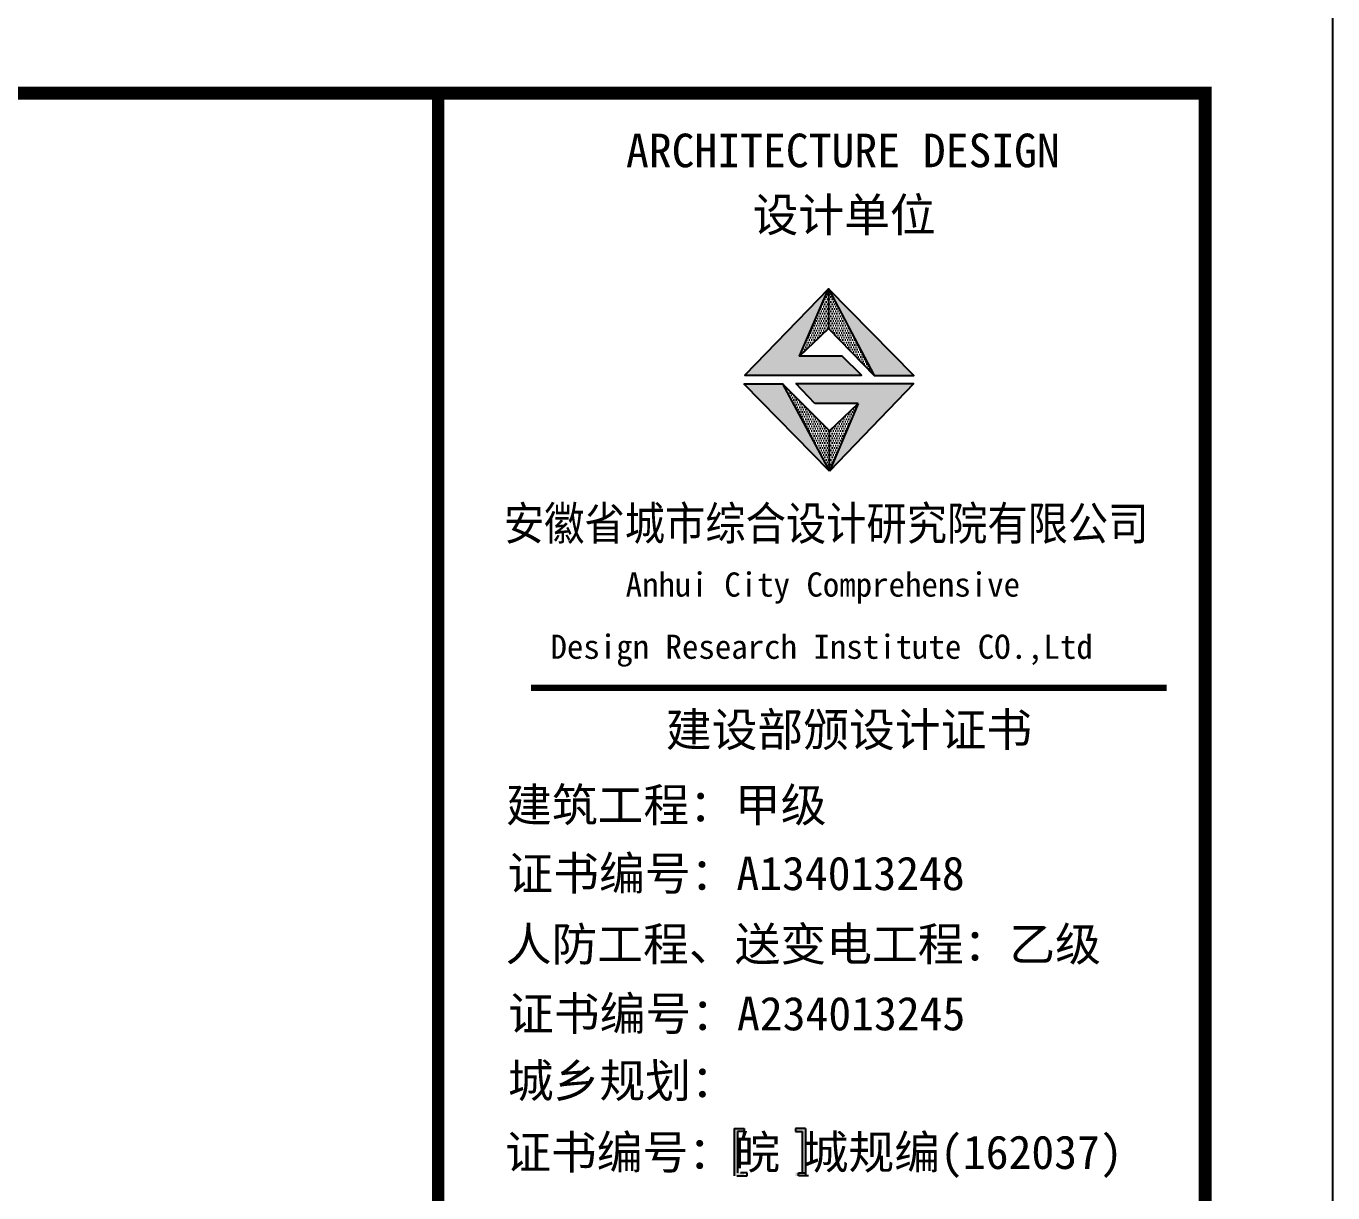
# Model space of a CAD drawing. Extents: x 69728788 to 150676229, y 20164216 to 43663798.
# Drawn here: x 75366884 to 75387357, y 20664747 to 20683016 of the extents above; entities that cross this region are included whole.
import ezdxf

# ---------------------------------------------------------------- set-up
doc = ezdxf.new("R2010")
doc.units = 0
doc.header["$LTSCALE"] = 1000
doc.header["$MEASUREMENT"] = 0
doc.layers.add('PUB_TITLE', color=4, linetype='CONTINUOUS')
doc.layers.add('图框', color=253, linetype='CONTINUOUS')
doc.styles.add('黑体', font='simhei.ttf', dxfattribs={"width": 0.6, "height": 4.3})

msp = doc.modelspace()

# ---------------------------------------------------------------- hatches: boundary and pattern name
at = {"layer": '图框'}
for color, points in [(1, [(75379000, 20677846), (75379456, 20678902), (75378143, 20677553), (75379971, 20677553), (75379668, 20677846)]), (1, [(75380173, 20677547), (75380792, 20677547), (75379456, 20678902)]), (1, [(75378735, 20677417), (75378128, 20677417), (75379473, 20676050)]), (1, [(75378944, 20677421), (75379243, 20677108), (75379919, 20677108), (75379473, 20676050), (75380793, 20677421)]), (4, [(75378030, 20665705), (75378133, 20665705), (75378133, 20665756), (75378086, 20665756), (75377975, 20665756), (75377975, 20665011), (75378086, 20665011), (75378133, 20665011), (75378133, 20665062), (75378030, 20665062)]), (4, [(75379040, 20665062), (75378938, 20665062), (75378938, 20665011), (75378985, 20665011), (75379096, 20665011), (75379096, 20665756), (75378985, 20665756), (75378938, 20665756), (75378938, 20665705), (75379040, 20665705)])]:
    msp.add_hatch(color=color, dxfattribs=at).paths.add_polyline_path(points)
h = msp.add_hatch(dxfattribs=at)
h.set_pattern_fill('DOTS', color=256, scale=600, style=0)
h.set_pattern_definition([(360, (70820730.08, 22401001.68), (18.75, 37.5), [0, -37.5])])
h.paths.add_polyline_path([(75379473, 20676050), (75379473, 20676680), (75378735, 20677417)])
h.paths.add_polyline_path([(75379919, 20677108), (75379473, 20676680), (75379473, 20676050)])
h.paths.add_polyline_path([(75379456, 20678902), (75379456, 20678281), (75380173, 20677547)])
h.paths.add_polyline_path([(75379456, 20678281), (75379456, 20678902), (75379000, 20677846)])

# ---------------------------------------------------------------- linework, layer by layer
at = {"layer": 'PUB_TITLE'}
msp.add_lwpolyline([(75219157, 20565166), (75387357, 20565166), (75387357, 20683966), (75219157, 20683966)], close=True, dxfattribs=at)
at = {"layer": 'PUB_TITLE', "const_width": 200}
msp.add_lwpolyline([(75224157, 20567166), (75385357, 20567166), (75385357, 20681966), (75224157, 20681966)], close=True, dxfattribs=at)
at = {"layer": '图框'}
for p, q in [((75379000, 20677846), (75379456, 20678902)), ((75379456, 20678902), (75380173, 20677547)), ((75379473, 20676050), (75378128, 20677417)), ((75378128, 20677417), (75378735, 20677417)), ((75379473, 20676050), (75378128, 20677417)), ((75378128, 20677417), (75378735, 20677417)), ((75378128, 20677417), (75378735, 20677417)), ((75379473, 20676680), (75378735, 20677417)), ((75378944, 20677421), (75380793, 20677421)), ((75379243, 20677108), (75378944, 20677421)), ((75380793, 20677421), (75379473, 20676050)), ((75379919, 20677108), (75379243, 20677108)), ((75379473, 20676680), (75379919, 20677108)), ((75379919, 20677108), (75379473, 20676050)), ((75379473, 20676050), (75379473, 20676680)), ((75379473, 20676050), (75379473, 20676680)), ((75379473, 20676050), (75379473, 20676680))]:
    msp.add_line(p, q, dxfattribs=at)
at = {"layer": '图框', "color": 1}
for p, q in [((75379473, 20676050), (75378128, 20677417)), ((75378735, 20677417), (75379473, 20676050))]:
    msp.add_line(p, q, dxfattribs=at)
at = {"layer": '图框', "color": 4}
for p, q in [((75377975, 20665756), (75378086, 20665756)), ((75377975, 20665756), (75377975, 20665011)), ((75378133, 20665705), (75378030, 20665705)), ((75378030, 20665705), (75378030, 20665062)), ((75378086, 20665756), (75378133, 20665756)), ((75378133, 20665756), (75378133, 20665705)), ((75378985, 20665756), (75378938, 20665756)), ((75378938, 20665756), (75378938, 20665705)), ((75378938, 20665705), (75379040, 20665705)), ((75379096, 20665756), (75378985, 20665756)), ((75379040, 20665705), (75379040, 20665062)), ((75379096, 20665756), (75379096, 20665011)), ((75378021, 20665011), (75378132, 20665011)), ((75378179, 20665062), (75378076, 20665062)), ((75378132, 20665011), (75378179, 20665011)), ((75378179, 20665011), (75378179, 20665062)), ((75378984, 20665011), (75378984, 20665062)), ((75378984, 20665062), (75379086, 20665062)), ((75379031, 20665011), (75378984, 20665011)), ((75379142, 20665011), (75379031, 20665011))]:
    msp.add_line(p, q, dxfattribs=at)
for points, const_width in [([(75385357, 20567166), (75373339, 20567166), (75373339, 20681966), (75385357, 20681966)], 197), ([(75374796, 20672654), (75384756, 20672654)], 99.6)]:
    msp.add_lwpolyline(points, dxfattribs=dict(at, const_width=const_width))
at = {"layer": '图框'}
for points in [[(75379668, 20677846), (75379000, 20677846), (75379456, 20678281), (75380173, 20677547), (75380792, 20677547), (75379456, 20678902), (75378143, 20677553), (75379971, 20677553), (75379668, 20677846)], [(75379456, 20678902), (75379456, 20678281)]]:
    msp.add_lwpolyline(points, dxfattribs=at)

# ---------------------------------------------------------------- texts
at = {"layer": '图框', "color": 4, "style": '黑体'}
for s, height, p in [('ARCHITECTURE DESIGN', 525.89, (75376282, 20680807)), ('设计单位', 525.9, (75378265, 20679799)), ('Anhui City Comprehensive ', 378.48, (75376277, 20674083)), (' Design Research Institute CO.,Ltd', 378.48, (75374842, 20673109)), ('建设部颁设计证书', 525.9, (75376907, 20671737)), (' 建筑工程：甲级', 525.9, (75374045, 20670558)), ('证书编号：A134013248', 525.89, (75374425, 20669487)), ('人防工程、送变电工程：乙级', 525.89, (75374398, 20668379)), ('证书编号：A234013245', 525.89, (75374435, 20667291)), ('城乡规划：', 525.9, (75374431, 20666240)), ('证书编号：皖 城规编(162037)', 525.89, (75374389, 20665120))]:
    msp.add_text(s, height=height, dxfattribs=at).set_placement(p)
at = {"layer": '图框', "color": 4, "style": '黑体', "width": 0.88}
msp.add_text('安徽省城市综合设计研究院有限公司', height=525.89, dxfattribs=at).set_placement((75374369, 20674967))

doc.saveas('drawing.dxf')
